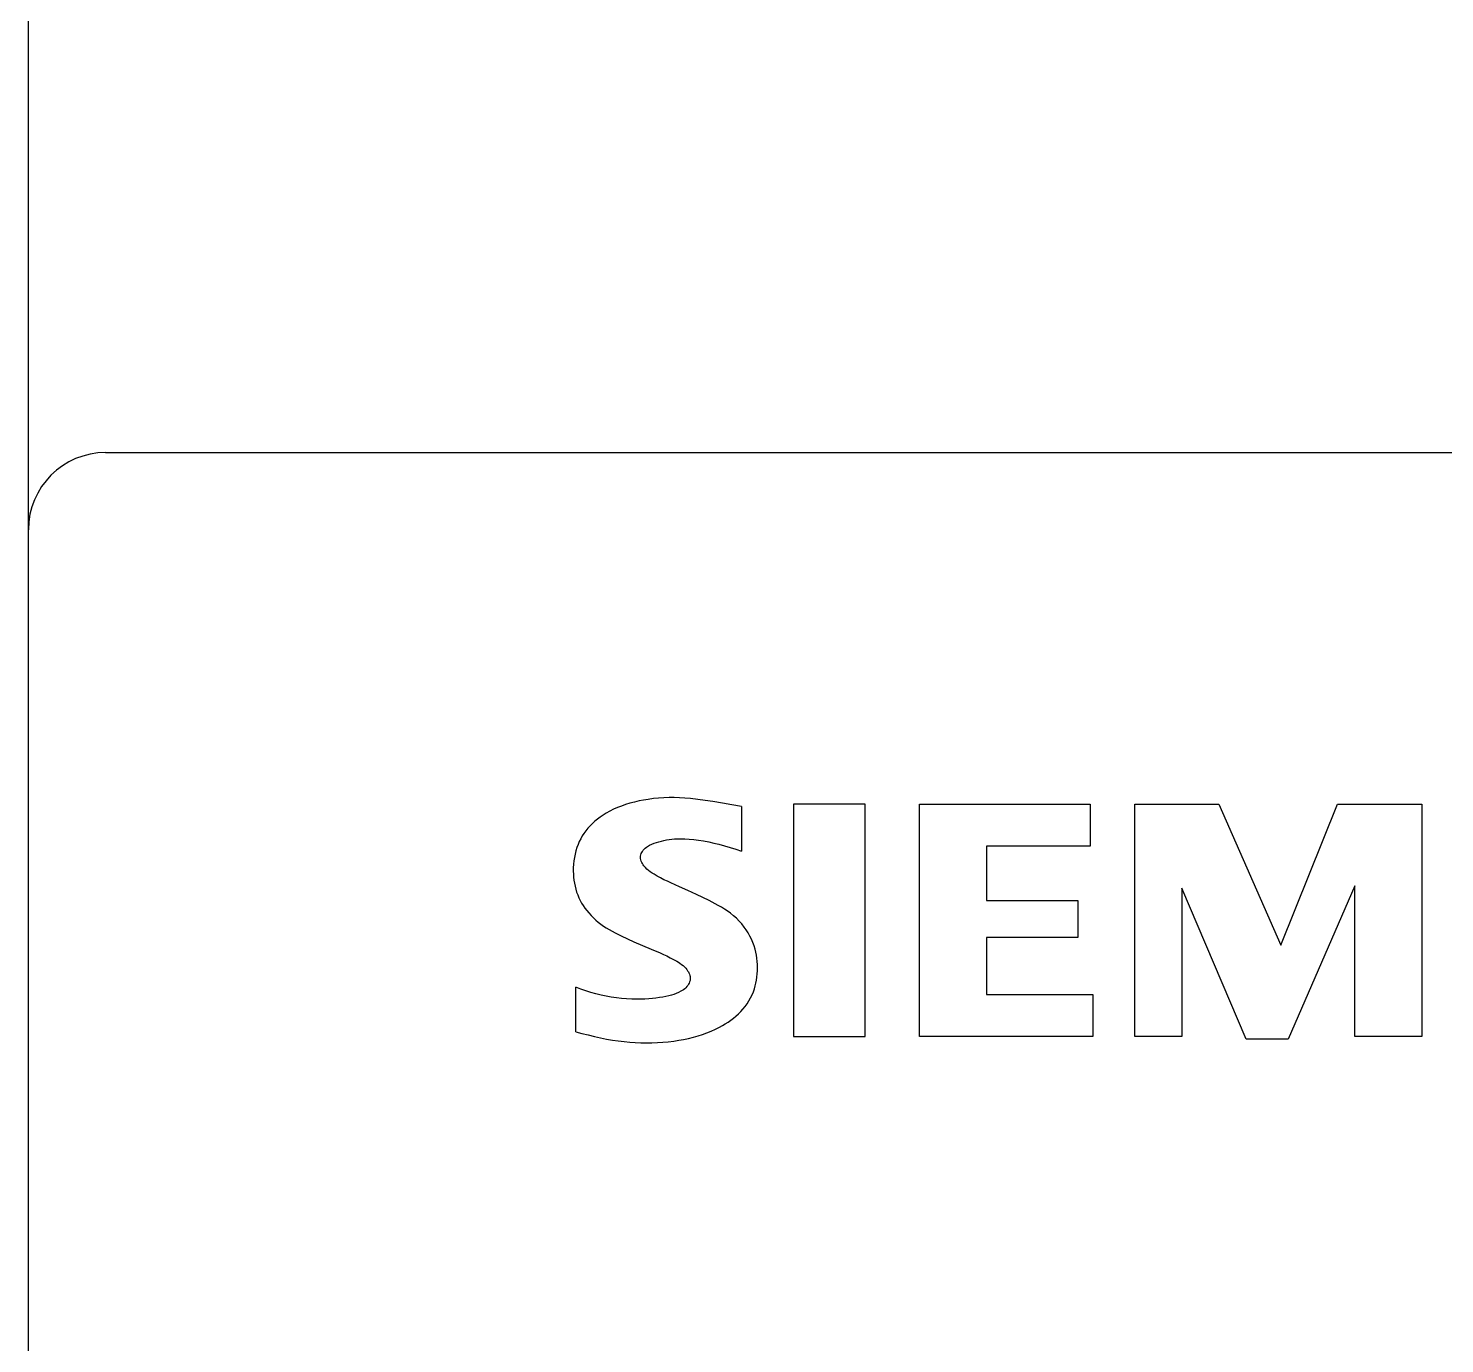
# Model space of a CAD drawing. Extents: x 0 to 420, y 0 to 297.
# Drawn here: x 136.8 to 155.12, y 219.65 to 236.66 of the extents above; entities that cross this region are included whole.
import ezdxf

# ---------------------------------------------------------------- set-up
doc = ezdxf.new("R2010")
doc.units = 0
doc.header["$LTSCALE"] = 23.1
doc.layers.add('10000_FRONT', color=7, linetype='CONTINUOUS')

msp = doc.modelspace()

# ---------------------------------------------------------------- linework, layer by layer
at = {"layer": '10000_FRONT', "color": 7, "linetype": 'CONTINUOUS'}
for p, q in [((136.798, 164.673), (136.798, 252.673)), ((137.798, 231.173), (207.298, 231.173)), ((144.698, 226.667), (144.639, 226.653)), ((144.758, 226.678), (144.698, 226.667)), ((144.817, 226.688), (144.758, 226.678)), ((144.884, 226.697), (144.817, 226.688)), ((144.951, 226.703), (144.884, 226.697)), ((145.018, 226.708), (144.951, 226.703)), ((145.086, 226.71), (145.018, 226.708)), ((145.153, 226.71), (145.086, 226.71)), ((145.223, 226.708), (145.153, 226.71)), ((145.292, 226.704), (145.223, 226.708)), ((145.362, 226.698), (145.292, 226.704)), ((145.459, 226.687), (145.362, 226.698)), ((145.555, 226.674), (145.459, 226.687)), ((145.652, 226.659), (145.555, 226.674)), ((145.776, 226.638), (145.652, 226.659)), ((144.234, 226.484), (144.197, 226.459)), ((144.271, 226.507), (144.234, 226.484)), ((144.319, 226.534), (144.271, 226.507)), ((144.369, 226.559), (144.319, 226.534)), ((144.419, 226.581), (144.369, 226.559)), ((144.471, 226.601), (144.419, 226.581)), ((144.523, 226.62), (144.471, 226.601)), ((144.581, 226.638), (144.523, 226.62)), ((144.639, 226.653), (144.581, 226.638)), ((145.9, 226.616), (145.776, 226.638)), ((146.024, 226.595), (145.9, 226.616)), ((146.024, 226.595), (146.024, 226.019)), ((146.696, 226.627), (146.696, 223.619)), ((147.624, 226.627), (146.696, 226.627)), ((147.624, 223.619), (147.624, 226.627)), ((148.328, 223.619), (148.328, 226.627)), ((148.328, 226.627), (150.536, 226.627)), ((150.536, 226.627), (150.536, 226.083)), ((151.112, 223.619), (151.112, 226.627)), ((151.112, 226.627), (152.2, 226.627)), ((152.2, 226.627), (153, 224.803)), ((153, 224.803), (153.736, 226.627)), ((153.736, 226.627), (154.824, 226.627)), ((154.824, 226.627), (154.824, 223.619)), ((144.036, 226.314), (144.01, 226.282)), ((144.065, 226.346), (144.036, 226.314)), ((144.096, 226.377), (144.065, 226.346)), ((144.128, 226.406), (144.096, 226.377)), ((144.162, 226.433), (144.128, 226.406)), ((144.197, 226.459), (144.162, 226.433)), ((143.925, 226.141), (143.909, 226.103)), ((143.944, 226.178), (143.925, 226.141)), ((143.964, 226.214), (143.944, 226.178)), ((143.986, 226.248), (143.964, 226.214)), ((144.01, 226.282), (143.986, 226.248)), ((144.835, 226.095), (144.863, 226.108)), ((144.863, 226.108), (144.892, 226.12)), ((144.892, 226.12), (144.922, 226.13)), ((144.922, 226.13), (144.954, 226.14)), ((144.954, 226.14), (144.987, 226.149)), ((144.987, 226.149), (145.02, 226.157)), ((145.02, 226.157), (145.054, 226.164)), ((145.054, 226.164), (145.088, 226.169)), ((145.088, 226.169), (145.122, 226.173)), ((145.122, 226.173), (145.158, 226.176)), ((145.158, 226.176), (145.193, 226.178)), ((145.193, 226.178), (145.229, 226.178)), ((145.229, 226.178), (145.289, 226.177)), ((145.289, 226.177), (145.348, 226.174)), ((145.348, 226.174), (145.407, 226.168)), ((145.407, 226.168), (145.466, 226.161)), ((145.466, 226.161), (145.533, 226.15)), ((145.533, 226.15), (145.6, 226.138)), ((145.6, 226.138), (145.666, 226.123)), ((145.666, 226.123), (145.731, 226.107)), ((145.731, 226.107), (145.805, 226.088)), ((143.862, 225.936), (143.855, 225.893)), ((143.87, 225.98), (143.862, 225.936)), ((143.881, 226.023), (143.87, 225.98)), ((143.895, 226.065), (143.881, 226.023)), ((143.909, 226.103), (143.895, 226.065)), ((144.718, 225.939), (144.719, 225.955)), ((144.719, 225.922), (144.718, 225.939)), ((144.719, 225.955), (144.722, 225.971)), ((144.722, 225.905), (144.719, 225.922)), ((144.722, 225.971), (144.726, 225.986)), ((144.726, 225.986), (144.733, 226.001)), ((144.733, 226.001), (144.741, 226.015)), ((144.741, 226.015), (144.751, 226.03)), ((144.751, 226.03), (144.764, 226.044)), ((144.764, 226.044), (144.778, 226.057)), ((144.778, 226.057), (144.793, 226.068)), ((144.793, 226.068), (144.808, 226.079)), ((144.808, 226.079), (144.835, 226.095)), ((145.805, 226.088), (145.878, 226.066)), ((145.878, 226.066), (145.951, 226.043)), ((145.951, 226.043), (146.024, 226.019)), ((149.192, 226.083), (149.192, 225.379)), ((150.536, 226.083), (149.192, 226.083)), ((143.851, 225.849), (143.848, 225.804)), ((143.848, 225.804), (143.848, 225.76)), ((143.848, 225.76), (143.849, 225.72)), ((143.855, 225.893), (143.851, 225.849)), ((144.727, 225.889), (144.722, 225.905)), ((144.734, 225.873), (144.727, 225.889)), ((144.742, 225.858), (144.734, 225.873)), ((144.751, 225.843), (144.742, 225.858)), ((144.761, 225.829), (144.751, 225.843)), ((144.78, 225.807), (144.761, 225.829)), ((144.8, 225.786), (144.78, 225.807)), ((144.822, 225.768), (144.8, 225.786)), ((144.844, 225.75), (144.822, 225.768)), ((144.868, 225.734), (144.844, 225.75)), ((143.849, 225.72), (143.851, 225.681)), ((143.851, 225.681), (143.856, 225.641)), ((143.856, 225.641), (143.862, 225.602)), ((143.862, 225.602), (143.87, 225.563)), ((143.87, 225.563), (143.879, 225.525)), ((144.892, 225.719), (144.868, 225.734)), ((144.934, 225.694), (144.892, 225.719)), ((144.977, 225.671), (144.934, 225.694)), ((145.021, 225.649), (144.977, 225.671)), ((145.065, 225.628), (145.021, 225.649)), ((145.109, 225.607), (145.065, 225.628)), ((145.22, 225.558), (145.109, 225.607)), ((145.33, 225.509), (145.22, 225.558)), ((153.96, 225.571), (153.096, 223.587)), ((153.96, 223.619), (153.96, 225.571)), ((143.879, 225.525), (143.891, 225.488)), ((143.891, 225.488), (143.905, 225.451)), ((143.905, 225.451), (143.92, 225.416)), ((143.92, 225.416), (143.937, 225.381)), ((143.937, 225.381), (143.956, 225.347)), ((145.441, 225.459), (145.33, 225.509)), ((145.523, 225.42), (145.441, 225.459)), ((145.604, 225.38), (145.523, 225.42)), ((145.684, 225.338), (145.604, 225.38)), ((149.192, 225.379), (150.376, 225.379)), ((150.376, 225.379), (150.376, 224.899)), ((151.72, 225.539), (151.72, 223.619)), ((152.552, 223.587), (151.72, 225.539)), ((143.956, 225.347), (143.976, 225.314)), ((143.976, 225.314), (143.998, 225.282)), ((143.998, 225.282), (144.021, 225.251)), ((144.021, 225.251), (144.049, 225.218)), ((144.049, 225.218), (144.077, 225.186)), ((145.724, 225.316), (145.684, 225.338)), ((145.763, 225.293), (145.724, 225.316)), ((145.802, 225.269), (145.763, 225.293)), ((145.84, 225.244), (145.802, 225.269)), ((145.88, 225.214), (145.84, 225.244)), ((145.919, 225.183), (145.88, 225.214)), ((144.077, 225.186), (144.107, 225.156)), ((144.107, 225.156), (144.138, 225.127)), ((144.138, 225.127), (144.171, 225.1)), ((144.171, 225.1), (144.204, 225.074)), ((144.204, 225.074), (144.239, 225.049)), ((144.239, 225.049), (144.275, 225.026)), ((144.275, 225.026), (144.312, 225.004)), ((145.957, 225.149), (145.919, 225.183)), ((145.992, 225.113), (145.957, 225.149)), ((146.026, 225.076), (145.992, 225.113)), ((146.057, 225.036), (146.026, 225.076)), ((146.085, 224.999), (146.057, 225.036)), ((144.312, 225.004), (144.35, 224.983)), ((144.35, 224.983), (144.388, 224.963)), ((144.388, 224.963), (144.468, 224.922)), ((144.468, 224.922), (144.549, 224.884)), ((144.549, 224.884), (144.631, 224.847)), ((144.631, 224.847), (144.744, 224.798)), ((146.11, 224.96), (146.085, 224.999)), ((146.133, 224.919), (146.11, 224.96)), ((146.154, 224.878), (146.133, 224.919)), ((146.172, 224.835), (146.154, 224.878)), ((146.188, 224.792), (146.172, 224.835)), ((149.192, 224.899), (149.192, 224.163)), ((150.376, 224.899), (149.192, 224.899)), ((144.744, 224.798), (144.857, 224.751)), ((144.857, 224.751), (144.97, 224.702)), ((144.97, 224.702), (145.014, 224.682)), ((145.014, 224.682), (145.058, 224.662)), ((145.058, 224.662), (145.102, 224.64)), ((145.102, 224.64), (145.145, 224.618)), ((146.2, 224.752), (146.188, 224.792)), ((146.21, 224.713), (146.2, 224.752)), ((146.218, 224.673), (146.21, 224.713)), ((146.224, 224.632), (146.218, 224.673)), ((145.145, 224.618), (145.187, 224.593)), ((145.187, 224.593), (145.208, 224.581)), ((145.208, 224.581), (145.228, 224.567)), ((145.228, 224.567), (145.248, 224.553)), ((145.248, 224.553), (145.267, 224.538)), ((145.267, 224.538), (145.285, 224.522)), ((145.285, 224.522), (145.302, 224.504)), ((145.302, 224.504), (145.317, 224.485)), ((145.317, 224.485), (145.327, 224.472)), ((145.327, 224.472), (145.336, 224.457)), ((145.336, 224.457), (145.344, 224.442)), ((146.228, 224.591), (146.224, 224.632)), ((146.231, 224.55), (146.228, 224.591)), ((146.228, 224.43), (146.231, 224.47)), ((146.231, 224.509), (146.231, 224.55)), ((146.231, 224.47), (146.231, 224.509)), ((145.33, 224.282), (145.318, 224.266)), ((145.339, 224.296), (145.33, 224.282)), ((145.347, 224.312), (145.339, 224.296)), ((145.344, 224.442), (145.351, 224.427)), ((145.353, 224.328), (145.347, 224.312)), ((145.351, 224.427), (145.356, 224.411)), ((145.358, 224.345), (145.353, 224.328)), ((145.356, 224.411), (145.359, 224.395)), ((145.36, 224.362), (145.358, 224.345)), ((145.359, 224.395), (145.361, 224.379)), ((145.361, 224.379), (145.36, 224.362)), ((146.19, 224.236), (146.201, 224.274)), ((146.201, 224.274), (146.211, 224.312)), ((146.211, 224.312), (146.218, 224.351)), ((146.218, 224.351), (146.224, 224.39)), ((146.224, 224.39), (146.228, 224.43)), ((143.88, 223.683), (143.88, 224.259)), ((143.944, 224.234), (143.88, 224.259)), ((144.009, 224.211), (143.944, 224.234)), ((144.075, 224.191), (144.009, 224.211)), ((144.141, 224.172), (144.075, 224.191)), ((144.207, 224.156), (144.141, 224.172)), ((144.272, 224.142), (144.207, 224.156)), ((144.338, 224.13), (144.272, 224.142)), ((144.405, 224.12), (144.338, 224.13)), ((144.471, 224.113), (144.405, 224.12)), ((144.537, 224.107), (144.471, 224.113)), ((144.604, 224.104), (144.537, 224.107)), ((144.67, 224.103), (144.604, 224.104)), ((144.722, 224.103), (144.67, 224.103)), ((144.773, 224.105), (144.722, 224.103)), ((144.825, 224.108), (144.773, 224.105)), ((144.871, 224.112), (144.825, 224.108)), ((144.917, 224.116), (144.871, 224.112)), ((144.963, 224.123), (144.917, 224.116)), ((145.004, 224.129), (144.963, 224.123)), ((145.045, 224.137), (145.004, 224.129)), ((145.085, 224.147), (145.045, 224.137)), ((145.117, 224.156), (145.085, 224.147)), ((145.148, 224.165), (145.117, 224.156)), ((145.179, 224.177), (145.148, 224.165)), ((145.209, 224.19), (145.179, 224.177)), ((145.239, 224.205), (145.209, 224.19)), ((145.256, 224.215), (145.239, 224.205)), ((145.273, 224.226), (145.256, 224.215)), ((145.289, 224.238), (145.273, 224.226)), ((145.304, 224.251), (145.289, 224.238)), ((145.318, 224.266), (145.304, 224.251)), ((146.119, 224.082), (146.141, 224.12)), ((146.141, 224.12), (146.16, 224.159)), ((146.16, 224.159), (146.177, 224.199)), ((146.177, 224.199), (146.19, 224.236)), ((149.192, 224.163), (150.568, 224.163)), ((150.568, 224.163), (150.568, 223.619)), ((145.952, 223.885), (145.983, 223.913)), ((145.983, 223.913), (146.013, 223.943)), ((146.013, 223.943), (146.042, 223.976)), ((146.042, 223.976), (146.07, 224.01)), ((146.07, 224.01), (146.095, 224.045)), ((146.095, 224.045), (146.119, 224.082)), ((145.687, 223.716), (145.74, 223.743)), ((145.74, 223.743), (145.778, 223.763)), ((145.778, 223.763), (145.814, 223.785)), ((145.814, 223.785), (145.85, 223.808)), ((145.85, 223.808), (145.885, 223.832)), ((145.885, 223.832), (145.919, 223.858)), ((145.919, 223.858), (145.952, 223.885)), ((143.88, 223.683), (143.959, 223.66)), ((143.959, 223.66), (144.04, 223.64)), ((144.04, 223.64), (144.12, 223.62)), ((144.12, 223.62), (144.201, 223.603)), ((144.201, 223.603), (144.277, 223.588)), ((144.277, 223.588), (144.353, 223.575)), ((144.353, 223.575), (144.429, 223.564)), ((144.429, 223.564), (144.506, 223.555)), ((144.506, 223.555), (144.578, 223.548)), ((144.578, 223.548), (144.65, 223.543)), ((144.65, 223.543), (144.722, 223.54)), ((144.722, 223.54), (144.794, 223.539)), ((144.794, 223.539), (144.865, 223.54)), ((144.865, 223.54), (144.936, 223.542)), ((144.936, 223.542), (145.007, 223.547)), ((145.007, 223.547), (145.077, 223.553)), ((145.077, 223.553), (145.148, 223.562)), ((145.148, 223.562), (145.211, 223.571)), ((145.211, 223.571), (145.275, 223.583)), ((145.275, 223.583), (145.338, 223.596)), ((145.338, 223.596), (145.401, 223.612)), ((145.401, 223.612), (145.463, 223.63)), ((145.463, 223.63), (145.52, 223.648)), ((145.52, 223.648), (145.576, 223.668)), ((145.576, 223.668), (145.632, 223.691)), ((145.632, 223.691), (145.687, 223.716)), ((146.696, 223.619), (147.624, 223.619)), ((150.568, 223.619), (148.328, 223.619)), ((151.72, 223.619), (151.112, 223.619)), ((153.096, 223.587), (152.552, 223.587)), ((154.824, 223.619), (153.96, 223.619))]:
    msp.add_line(p, q, dxfattribs=at)
msp.add_arc((137.798, 230.173), 1, 90, 180, dxfattribs=at)

doc.saveas('drawing.dxf')
